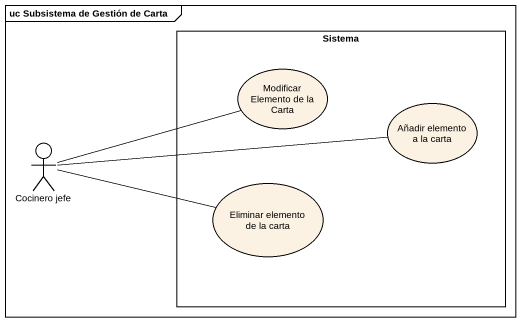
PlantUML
@startuml
mainframe uc Subsistema de Gestión de Carta
rectangle Sistema {
  usecase "Modificar Elemento de la Carta" as Modificar_Elemento_de_la
  usecase "Añadir elemento a la carta" as Añadir_elemento_a_la_carta
  usecase "Eliminar elemento de la carta" as Eliminar_elemento_de_la
}
actor "Cocinero jefe" as Cocinero_jefe
Cocinero_jefe -right- Modificar_Elemento_de_la
Cocinero_jefe -right- Añadir_elemento_a_la_carta
Cocinero_jefe -right- Eliminar_elemento_de_la
@enduml
